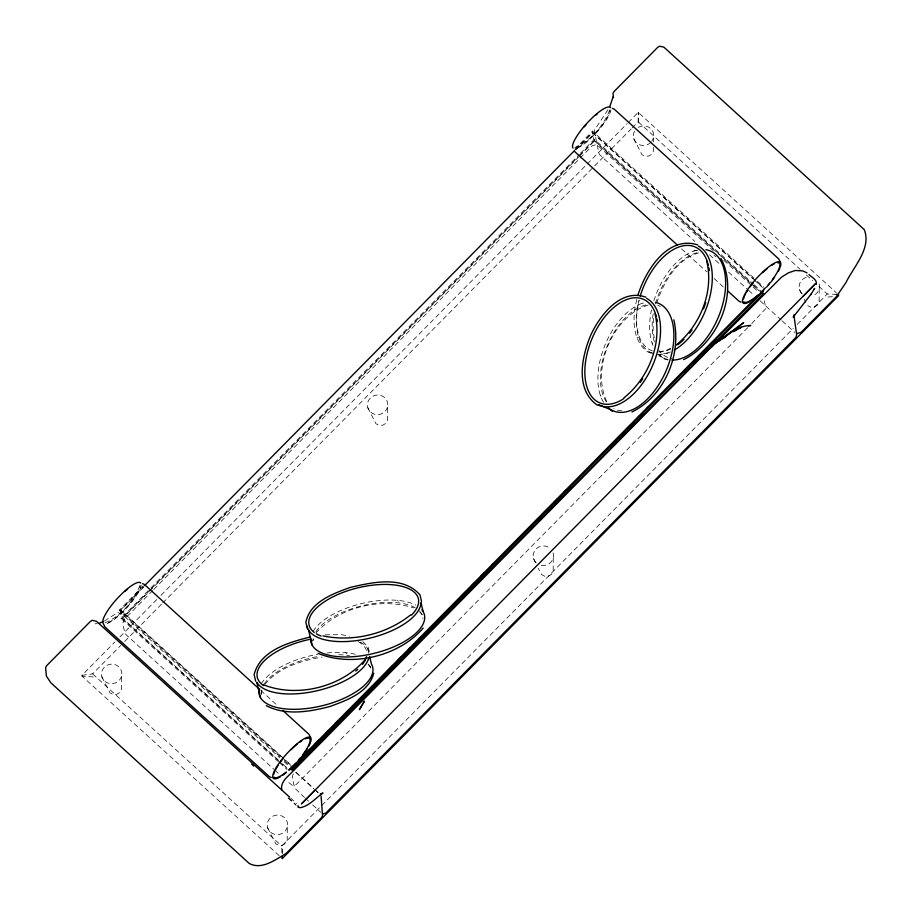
<?xml version="1.0" encoding="UTF-8"?>
<svg xmlns="http://www.w3.org/2000/svg" width="912" height="912" viewBox="0 0 912 912"><rect width="100%" height="100%" fill="white"/><g stroke="black" fill="none" stroke-linecap="round" stroke-linejoin="round"><path stroke-width="0.68" stroke-dasharray="4.56 3.42" d="M121.547 676.123A10.214 9.781 -12.6 0 1 104.561 681.093A10.214 9.781 -12.6 0 1 108.847 664.563A10.214 9.781 -12.6 0 1 121.547 676.123L121.478 689.529L119.746 692.55L116.702 694.363L113.134 694.488L110.021 692.881L101.848 676.795M287.291 827.047A10.214 9.781 -12.6 0 1 270.317 832.018A10.214 9.781 -12.6 0 1 274.592 815.488A10.214 9.781 -12.6 0 1 287.291 827.047L287.234 840.454L285.502 843.475L282.446 845.287L278.89 845.413L275.777 843.805L267.604 827.72M387.497 407.003A10.214 9.781 -12.6 0 1 370.511 411.985A10.214 9.781 -12.6 0 1 374.798 395.443A10.214 9.781 -12.6 0 1 387.497 407.003L387.429 420.409L385.696 423.43L382.652 425.243L379.084 425.368L375.972 423.761L367.798 407.675M553.242 557.927L553.185 571.334L551.452 574.355L548.397 576.179L544.84 576.293L541.728 574.697L538.16 568.199M653.402 147.277L653.38 151.289L651.647 154.31L648.603 156.134L645.035 156.248L641.923 154.652L633.749 138.567M653.425 141.907L653.437 137.883M819.193 288.819L819.136 302.214L817.403 305.246L814.348 307.059L810.791 307.184L807.679 305.577M653.38 318.345L653.049 331.478L654.257 337.793M636.815 299.432C632.312 317.091 631.514 341.248 648.683 352.499L652.342 353.468M261.356 692.003L261.026 693.439L262.177 689.917M139.878 585.401C133.768 601.236 120.829 616.295 105.028 622.828L105.724 623.056A26.186 6.316 -47.7 0 0 125.799 608.384A26.186 6.316 -47.7 0 0 140.174 586.074M609.649 110.044C603.527 125.879 590.6 140.938 574.788 147.47L575.495 147.698A26.186 6.316 -47.7 0 0 595.559 133.027A26.186 6.316 -47.7 0 0 609.934 110.705M313.534 638.742L312.77 641.09L313.09 639.654A56.202 24.727 -13.6 0 1 313.432 637.385M656.663 303.092C663.548 282.321 676.43 259.475 698.638 252.875M293.265 773.821L292.262 777.389L294.633 788.002L304.54 797.51M607.973 109.748L594.214 130.439L598.865 153.227L600.028 155.086L694.841 241.406M265.016 684.331C278.719 667.413 301.336 660.607 322.05 657.107M315.905 633.008C339.116 607.096 380.783 597.178 413.581 607.894M280.007 756.721L119.255 610.345L143.161 585.835M574.549 149.317L592.515 131.123L756.424 280.372M119.198 610.082L120.555 609.946L143.56 586.667M575.518 149.557L592.515 132.365L592.515 131.123L592.618 132.81A151.027 24.487 44.7 0 0 594.339 140.494L752.594 284.601M143.651 587.111L120.658 610.39L119.255 610.345M575.62 150.013L592.618 132.81L753.038 278.878M278.616 761.93L121.068 618.484L149.967 588.913M150.97 587.898L579.359 154.413M580.351 153.41L594.339 139.262L752.936 283.666M150.377 589.745L122.379 618.074L121.011 618.222M151.369 588.73L578.345 156.682M579.337 155.678L594.339 140.494L594.339 139.262L594.442 140.938L750.599 283.13M121.068 618.484L122.482 618.518L578.436 157.126M579.439 156.123L594.442 140.938M152.817 590.44L123.793 619.807L122.778 623.74L124.807 632.791L125.924 634.558L273.771 769.181M153.82 589.426L592.344 145.726L595.832 144.712L597.998 145.76L713.344 250.777M279.197 855.661L82.148 676.237L81.932 675.302L114.958 641.888M119.951 636.827L156.978 599.366M160.979 595.319L586.211 165.026M587.203 164.012L627.228 123.519M628.231 122.504L638.229 112.381L836.338 292.763M81.932 675.302L92.636 673.877L120.658 645.514M124.67 641.467L161.709 603.983M162.701 602.969L631.172 128.923M632.176 127.908L638.183 121.832L638.229 112.381L638.867 124.864M747.737 327.625L296.48 784.252L294.599 785.437L292.444 785.437L286.357 780.638M751.739 323.566L765.806 308.564L763.743 297.426M281.888 852.823L281.717 846.04L320.75 806.539M321.754 805.524L793.235 328.434M797.236 324.387L827.264 293.995L836.258 294.359M104.447 621.061L117.58 612.533L121.923 614.004L279.916 757.872M670.776 348.076L665.942 350.607L659.342 351.667M693.884 250.982L697.84 250.23M642.139 303.343L643.359 303.035M668.051 352.91L657.221 354.768M648.215 305.018C612.191 316.145 589.756 370.762 608.03 404.05M325.288 634.82L341.601 634.684L349.33 636.097M827.936 297.027L834.628 296.503M95.053 623.819L97.242 623.648M637.089 337.349L638.731 337.269M93.309 676.909L82.148 676.237M667.915 360.012L664.267 359.032L659.353 354.791A58.334 33.14 -67.2 0 0 668.131 359.533M650.153 352.203L652.582 353.218M658.646 355.76L663.491 357.789M638.183 121.832L800.12 269.279M806.379 274.991L812.649 280.691M818.908 286.391L827.264 293.995M757.473 281.329L763.777 287.063M592.515 132.365L764.473 288.933M754.087 279.836L762.478 287.474M753.985 284.624L762.386 292.273M753.643 285.547L760.984 292.228M751.648 284.088L758.989 290.768M723.832 260.33L752.138 286.106M753.187 287.063L758.431 291.829M709.582 254.836L719.066 263.477M728.551 272.107L747.509 289.366M748.558 290.324L753.825 295.123M760.152 300.88L781.219 320.066M782.268 321.024L794.911 332.538M681.56 248.896L706.732 271.81M714.062 278.491L723.501 287.086M260.764 690.407L277.544 705.683M120.555 609.946L292.513 766.513M281.078 756.458L120.658 610.39A151.027 24.487 44.7 0 0 122.379 618.074L278.536 760.266M282.127 757.416L290.518 765.054M284.213 760.551L290.518 766.285M284.134 761.702L289.4 766.502M295.716 772.259L313.625 788.561M314.674 789.518L318.892 793.36M282.731 764.085L289.024 769.808M122.482 618.518L278.639 760.722M279.688 761.668L287.018 768.349M279.665 762.888L287.018 769.58M274.82 770.138L279.015 773.957M305.554 798.445L308.609 801.215M312.668 804.92L320.807 812.33M290.54 798.011L296.833 803.746M288.523 797.738L295.898 804.452M92.636 673.877L281.717 846.04M288.021 798.034L296.183 805.467M296.069 772.27L313.785 788.629M314.834 789.587L318.995 793.44M419.816 612.134L422.404 614.756M362.839 641.581L368.231 647.212L369.463 652.502M368.083 664.483L370.671 667.117L369.725 665.977M397.586 600.37L398.327 601.247M345.842 652.73L346.594 653.608M659.775 351.69L658.977 350.687A56.202 31.931 -67.2 0 0 672.167 358.37M652.057 342.866L652.661 343.892M600.324 395.215L600.928 396.241M799.493 289.492L801.808 294.291M804.11 299.079L805.843 302.681M533.554 558.611L535.857 563.399M367.73 648.74L368.972 653.847M282.389 849.072L282.435 855.274M313.055 631.514A58.334 25.673 -13.6 0 1 359.727 604.029A58.334 25.673 -13.6 0 1 415.712 605.066M315.985 631.674A56.202 24.727 -13.6 0 1 363.386 605.465A56.202 24.727 -13.6 0 1 416.339 608.441M419.338 610.869A56.202 24.727 -13.6 0 1 422.94 618.587M261.311 683.875A58.334 25.673 -13.6 0 1 317.558 654.292M326.998 652.958A58.334 25.673 -13.6 0 1 356.25 654.508M360.263 642.094A58.334 25.673 -13.6 0 1 369.269 653.893M358.199 641.66A56.202 24.727 -13.6 0 1 366.875 653.026M261.493 694.625A56.202 24.727 -13.6 0 1 261.698 689.746M264.241 684.034A56.202 24.727 -13.6 0 1 317.809 656.549M338.705 654.725A56.202 24.727 -13.6 0 1 349.501 655.591M368.414 664.118A56.202 24.727 -13.6 0 1 371.195 670.947M603.607 402.317A58.334 33.14 -67.2 0 1 605.146 344.725A58.334 33.14 -67.2 0 1 644.921 302.522M621.859 410.833A56.202 31.931 -67.2 0 1 613.753 408.679M606.469 401.975A56.202 31.931 -67.2 0 1 607.905 344.428A56.202 31.931 -67.2 0 1 648.352 304.494M657.734 305.349A56.202 31.931 -67.2 0 1 660.277 306.466M653.003 345.397A58.334 33.14 -67.2 0 1 651.442 309.932M653.847 300.755A58.334 33.14 -67.2 0 1 698.033 249.877M670.502 351.952A58.334 33.14 -67.2 0 1 658.567 354.437M652.411 353.218A58.334 33.14 -67.2 0 1 639.016 300.39M670.719 349.011A56.202 31.931 -67.2 0 1 658.019 351.952M652.456 350.903A56.202 31.931 -67.2 0 1 639.118 300.128M714.062 255.371A56.202 31.931 -67.2 0 1 715.977 256.933M654.485 341.943A56.202 31.931 -67.2 0 1 653.231 313.625M655.443 303.89A56.202 31.931 -67.2 0 1 698.774 252.35M638.297 127.384A10.214 9.781 -12.6 0 1 651.727 141.394M650.883 142.363A10.214 9.781 -12.6 0 1 636.462 142.865A10.214 9.781 -12.6 0 1 636.223 129.014M141.143 585.162A27.577 6.658 -47.7 0 1 126.004 608.657A27.577 6.658 -47.7 0 1 104.869 624.104M610.903 109.805A27.577 6.658 -47.7 0 1 595.764 133.3A27.577 6.658 -47.7 0 1 574.628 148.747M553.151 552.866A10.214 9.781 -12.6 0 1 540.884 565.28M536.267 562.909A10.214 9.781 -12.6 0 1 536.017 549.058A10.214 9.781 -12.6 0 1 550.438 548.568M819.101 283.746A10.214 9.781 -12.6 0 1 812.113 295.99M802.218 293.789A10.214 9.781 -12.6 0 1 806.493 277.248"/><path stroke-width="1.37" d="M816.263 284.487C817.448 279.551 811.703 277.465 808.967 274.501M836.258 294.359L838.436 294.667L838.641 295.602L282.344 858.523L282.412 856.357M613.217 96.581L609.797 106.556M258.837 691.307L259.635 688.868M373.783 673.181C368.71 692.618 346.799 700.302 329.848 706.526C309.35 711.873 285.935 715.852 266.27 705.671M637.819 295.511C645.343 270.955 667.436 235.182 697.68 244.872M793.873 316.122L793.178 317.194L811.429 293.653M813.96 289.457L814.61 288.374L810.859 294.576M291.065 769.751L763.298 291.281M364.903 659.946C341.077 687.42 296.423 698.25 262.736 684.49M423.157 628.072C399.182 656.15 352.112 667.573 318.003 653.323M711.2 347.518L781.584 277.111L788.47 272.813L795.196 270.488L802.788 270.898L807.04 272.882M144.552 585.664L574.526 150.571M298.509 760.448L757.473 296.012M305.611 753.814L310.616 748.752M314.617 744.705L319.61 739.643M325.607 733.567L328.605 730.535M335.605 723.455L337.611 721.426M345.614 713.332L347.609 711.314M387.611 670.844L392.605 665.783M397.609 660.721L401.599 656.674M408.599 649.595L410.605 647.566M418.608 639.472L420.603 637.454M460.594 596.972L465.599 591.922M470.603 586.861L474.593 582.814M480.601 576.737L484.603 572.69M491.602 565.611L493.597 563.582M535.595 521.094L538.593 518.05M543.598 513L548.591 507.938M553.595 502.877L557.597 498.83M563.593 492.754L566.591 489.721M615.589 440.143L621.585 434.078M626.59 429.016L630.591 424.969M636.587 418.893L639.586 415.861M646.585 408.781L648.58 406.752M688.583 366.282L694.579 360.206M698.581 356.159L703.585 351.109M709.582 345.032L712.58 342M719.579 334.909L721.574 332.891M301.165 760.084L305.167 756.037M309.168 751.99L314.161 746.928M319.166 741.866L323.167 737.819M330.167 730.74L332.162 728.722M382.162 678.129L387.155 673.067M392.16 668.006L396.161 663.959M402.158 657.894L405.156 654.85M413.159 646.756L415.154 644.738M454.153 605.272L460.15 599.207M465.154 594.145L469.156 590.098M475.152 584.022L478.15 580.99M485.15 573.91L488.148 570.878M531.149 527.364L533.144 525.346M537.145 521.288L542.15 516.238M548.146 510.161L552.148 506.114M558.144 500.05L561.142 497.006M568.142 489.926L570.148 487.909M610.139 447.427L616.136 441.362M620.137 437.315L625.142 432.254M631.138 426.178L634.136 423.145M641.136 416.066L643.142 414.037M684.137 372.552L689.13 367.502M693.131 363.443L698.136 358.393M703.129 353.332L707.131 349.285M714.13 342.205L716.137 340.176M292.171 770.423L763.492 293.493L762.033 293.185M803.039 296.377L815.442 283.792L301.427 803.928L314.708 790.522M291.213 749.63L292.798 748.034A26.186 6.316 -47.7 0 1 297.483 743.93M675.61 345.545C700.017 326.051 714.176 291.897 706.709 261.049M623.865 397.906C648.284 378.412 662.431 344.257 654.964 313.409M723.535 338.078L731.378 332.071M733.624 330.349L743.713 322.62L715.156 343.22L288.796 775.405C284.806 779.019 280.451 784.012 281.774 789.815M410.708 614.836C386.631 634.125 353.206 642.219 322.985 635.903M738.891 328.673L741.239 327.237L732.986 331.615L736.531 330.11M725.884 336.653L715.156 343.22C726.522 336.562 736.736 325.481 750.804 325.47L748.41 326.006M683.635 359.636C717.755 343.06 739.381 293.071 720.925 258.358M631.902 411.985C664.506 396.184 681.845 354.586 673.854 319.816M99.043 623.375L103.364 621.517M310.525 636.907C289.081 642.322 260.216 650.324 254.117 674.606L255.668 681.23M320.272 794.067L322.973 793.007C315.586 798.011 309.191 806.174 300.014 807.747L298.475 807.04M762.124 293.63L763.492 293.493M796.906 333.564L801.135 332.321L836.418 296.617L845.96 282.56C853.564 266.783 871.747 248.246 864.234 229.585L663.89 47.162L659.593 46.204L657.677 47.378L614.107 91.474L613.001 93.412L613.491 97.504M323.099 813.914L325.789 813.128L796.005 337.315L796.678 334.693L793.85 314.845M645.935 297.221C620.912 288.021 600.164 314.959 590.873 334.864C581.822 356.182 574.811 389.082 596.938 404.86L605.477 407.128M598.42 404.552L611.747 410.149A58.334 33.14 -67.2 0 0 666.946 368.733A58.334 33.14 -67.2 0 0 655.397 302.317M612.374 108.323L614.152 109.075L778.757 258.962L780.433 262.451M741.011 302.157L739.233 301.405L727.696 290.905M142.603 583.68L144.381 584.432L258.666 688.492M271.24 777.514L269.462 776.762L104.857 626.875L103.17 623.386A27.577 6.658 -47.7 0 1 117.899 597.805L122.903 592.766A27.577 6.658 -47.7 0 1 140.733 583.064M608.6 407.995L612.522 411.392M574.617 151.517L677.365 245.077M282.777 710.448L308.997 734.32L310.673 737.808M291.498 768.417L293.607 770.332M289.492 797.054L96.501 621.323L92.26 620.285L90.277 621.539L46.706 665.635L45.6 667.561L46.341 675.986L50.867 682.826L249.272 863.493C261.892 870.23 275.527 859.583 286.163 853.427L321.446 817.722L322.552 815.784L321.104 796.096M251.678 764.188L253.775 766.103M421.013 602.775L423.179 611.724M369.588 656.412L371.435 664.073A58.334 25.673 -13.6 0 1 321.822 705.831A58.334 25.673 -13.6 0 1 258.962 691.091M308.53 629.918L312.223 645.263M260.49 697.612L256.785 682.279A58.334 25.673 -13.6 0 0 315.643 691.068A58.334 25.673 -13.6 0 0 368.904 657.609M421.515 601.464L419.965 594.852C402.853 575.244 372.313 582.289 350.105 587.465C332.8 593.78 310.034 601.897 305.851 622.258L307.412 628.87M282.127 857.588L282.344 858.523M298.007 805.604L298.121 807.28M292.513 766.513L292.615 768.2L292.615 766.958M421.823 609.786A58.334 25.673 -13.6 0 1 376.029 652.867A58.334 25.673 -13.6 0 1 310.696 638.731M421.002 602.912A58.334 25.673 -13.6 0 1 365.393 639.13A58.334 25.673 -13.6 0 1 307.139 626.111M314.275 632.438A56.202 24.727 -13.6 0 1 365.393 586.245A56.202 24.727 -13.6 0 1 411.517 615.098M321.07 636.04A56.202 24.727 -13.6 0 1 316.361 633.829M366.521 656.606A56.202 24.727 -13.6 0 1 362.509 664.369M357.778 669.34A56.202 24.727 -13.6 0 1 355.703 671.095M263.614 685.562A56.202 24.727 -13.6 0 1 310.878 639.13M646.711 298.463A58.334 33.14 -67.2 0 1 654.018 362.121A58.334 33.14 -67.2 0 1 604.291 406.535M623.785 398.635A56.202 31.931 -67.2 0 1 585.401 380.087A56.202 31.931 -67.2 0 1 611.143 309.852A56.202 31.931 -67.2 0 1 655.215 312.907M655.717 314.321A56.202 31.931 -67.2 0 1 656.401 316.612M656.971 319.04A56.202 31.931 -67.2 0 1 657.427 321.583M642.709 378.822A56.202 31.931 -67.2 0 1 640.315 382.299M705.899 249.717A58.334 33.14 -67.2 0 1 721.609 308.188A58.334 33.14 -67.2 0 1 671.905 360.035M698.444 246.103A58.334 33.14 -67.2 0 1 710.049 296.012A58.334 33.14 -67.2 0 1 674.253 350.083M640.235 296.092A56.202 31.931 -67.2 0 1 674.869 248.737A56.202 31.931 -67.2 0 1 707.45 261.961M707.815 263.089A56.202 31.931 -67.2 0 1 708.442 265.46M708.955 267.946A56.202 31.931 -67.2 0 1 709.342 270.533M705.74 302.533A56.202 31.931 -67.2 0 1 703.517 308.837M692.06 329.939A56.202 31.931 -67.2 0 1 689.529 333.245M684.011 339.344A56.202 31.931 -67.2 0 1 677.764 344.725M310.627 741.992A27.577 6.658 -47.7 0 0 292.843 747.509L287.85 752.548A27.577 6.658 -47.7 0 0 273.121 774.094A27.577 6.658 -47.7 0 0 280.451 776.705M310.183 743.223A27.577 6.658 -47.7 0 1 308.678 746.392M307.469 748.501A27.577 6.658 -47.7 0 1 288.944 770.264M286.015 772.749A27.577 6.658 -47.7 0 1 282.549 775.348M124.75 591.557A26.186 6.316 -47.7 0 1 127.543 589.198M305.417 738.811A26.186 6.316 -47.7 0 1 302.659 754.885M300.219 757.997A26.186 6.316 -47.7 0 1 298.486 760.061M295.739 763.127A26.186 6.316 -47.7 0 1 289.093 769.637M286.311 772.008A26.186 6.316 -47.7 0 1 274.067 777.115M273.828 774.197A26.186 6.316 -47.7 0 1 274.523 771.974M274.934 771.028A26.186 6.316 -47.7 0 1 277.989 765.533M280.372 762.079A26.186 6.316 -47.7 0 1 282.731 758.978M299.695 742.231A26.186 6.316 -47.7 0 1 301.781 740.783M572.941 148.029A27.577 6.658 -47.7 0 1 587.67 122.447L592.663 117.409A27.577 6.658 -47.7 0 1 610.493 107.707M780.387 266.635A27.577 6.658 -47.7 0 0 762.614 272.152L757.61 277.18A27.577 6.658 -47.7 0 0 742.881 298.737A27.577 6.658 -47.7 0 0 750.223 301.348M779.942 267.866A27.577 6.658 -47.7 0 1 778.449 271.035M774.562 277.225A27.577 6.658 -47.7 0 1 770.435 282.629M768.919 284.453A27.577 6.658 -47.7 0 1 766.525 287.155M763.732 290.107A27.577 6.658 -47.7 0 1 752.32 299.991M584.25 126.814A26.186 6.316 -47.7 0 1 586.028 124.739M595.456 115.368A26.186 6.316 -47.7 0 1 597.303 113.829M777.89 262.781A26.186 6.316 -47.7 0 1 772.43 279.528M769.99 282.629A26.186 6.316 -47.7 0 1 768.246 284.704M765.51 287.759A26.186 6.316 -47.7 0 1 760.756 292.547M757.918 295.112A26.186 6.316 -47.7 0 1 743.827 301.758M743.588 298.84A26.186 6.316 -47.7 0 1 744.295 296.617M744.694 295.67A26.186 6.316 -47.7 0 1 745.72 293.607M746.335 292.501A26.186 6.316 -47.7 0 1 747.76 290.176M750.131 286.721A26.186 6.316 -47.7 0 1 753.335 282.595M762.557 272.677A26.186 6.316 -47.7 0 1 767.243 268.573M771.552 265.426A26.186 6.316 -47.7 0 1 774.06 263.967M360.867 706.994L359.374 709.673L364.424 701.146L360.867 706.994"/></g></svg>
